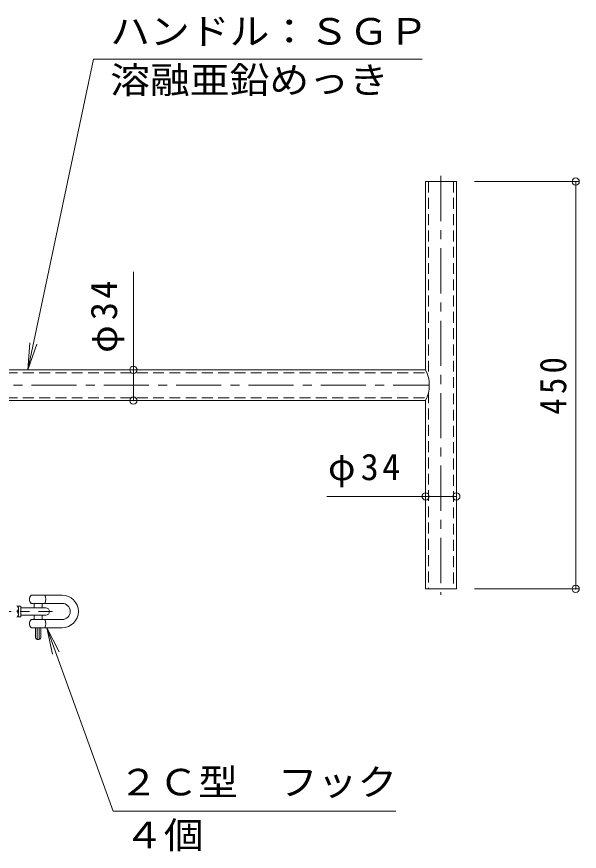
# Model space of a CAD drawing. Units: millimetres at full size, sheet at 1:10; details may follow other scales. Extents: x -1805 to 1696, y -1369 to 1367.
# Drawn here: x -147 to 475, y 154 to 1076 of the extents above; entities that cross this region are included whole.
import ezdxf
from ezdxf.enums import TextEntityAlignment as Align

# ---------------------------------------------------------------- set-up
doc = ezdxf.new("R2010")
doc.units = ezdxf.units.MM
doc.header["$LTSCALE"] = 10
doc.header["$PDMODE"] = 32
doc.header["$PDSIZE"] = 8
doc.linetypes.add('CHAIN1', pattern=[8, 5, -1, 1, -1])
doc.linetypes.add('DASHED1', pattern=[1.8, 1.2, -0.6])
for name, color, linetype, lineweight in [('C-0', 4, 'Continuous', 9), ('C-3', 6, 'Continuous', 9), ('C-5', 7, 'Continuous', 9), ('C-6', 6, 'Continuous', 9), ('C-7', 5, 'Continuous', 5), ('C-8', 5, 'Continuous', 9), ('C-F', 7, 'Continuous', 9)]:
    doc.layers.add(name, color=color, linetype=linetype, lineweight=lineweight)
doc.styles.add('ＭＳ ゴシック', font='')
doc.styles.get('ＭＳ ゴシック').set_extended_font_data('MS Gothic')

msp = doc.modelspace()

# ---------------------------------------------------------------- linework, layer by layer
at = {"layer": 'C-0', "linetype": 'DASHED1'}
for p, q in [((-176.11, 682.65), (306.69, 682.65)), ((-176.11, 655.05), (306.69, 655.05))]:
    msp.add_line(p, q, dxfattribs=at)
at = {"layer": 'C-0'}
for p, q in [((-171.5, 685.85), (305.27, 685.85)), ((-171.5, 651.85), (305.27, 651.85))]:
    msp.add_line(p, q, dxfattribs=at)
at = {"layer": 'C-0', "linetype": 'CHAIN1'}
msp.add_line((-1170.72, 668.85), (309.29, 668.85), dxfattribs=at)
at = {"layer": 'C-0'}
msp.add_arc((271.27, 668.85), 38.01, 333.43445, 26.56555, dxfattribs=at)
at = {"layer": 'C-3', "linetype": 'CHAIN1'}
msp.add_line((-283.05, 418.85), (-107.35, 418.85), dxfattribs=at)
at = {"layer": 'C-5'}
for p, q in [((-18, 685.85), (-18, 794)), ((305.27, 545.99), (196.03, 545.99))]:
    msp.add_line(p, q, dxfattribs=at)
at = {"layer": 'C-6', "linetype": 'CHAIN1'}
msp.add_line((322.27, 900.19), (322.27, 437.11), dxfattribs=at)
at = {"layer": 'C-6'}
for p, q in [((305.27, 893.85), (305.27, 685.85)), ((305.27, 651.85), (305.27, 443.85)), ((305.27, 443.85), (339.27, 443.85))]:
    msp.add_line(p, q, dxfattribs=at)
at = {"layer": 'C-6', "linetype": 'DASHED1'}
for p, q in [((308.47, 893.85), (308.47, 676.67)), ((336.07, 893.85), (336.07, 443.85)), ((308.47, 661.03), (308.47, 443.85))]:
    msp.add_line(p, q, dxfattribs=at)
at = {"layer": 'C-6'}
msp.add_lwpolyline([(305.27, 893.85), (339.27, 893.85), (339.27, 443.85)], dxfattribs=at)
at = {"layer": 'C-7', "color": 4, "lineweight": 9}
for p, q in [((-146.48, 424.85), (-142.36, 424.85)), ((-142.36, 412.85), (-142.36, 424.85)), ((-145.06, 415.67), (-145.06, 422.02)), ((-114.86, 422.85), (-142.36, 422.85)), ((-146.48, 412.85), (-142.36, 412.85)), ((-114.86, 414.85), (-142.36, 414.85))]:
    msp.add_line(p, q, dxfattribs=at)
for centre, radius, start, end in [((-148.58, 422.02), 3.52, 295.5846, 64.4154), ((-148.58, 415.67), 3.52, 295.5846, 64.4154), ((-114.86, 418.85), 4, 270, 90)]:
    msp.add_arc(centre, radius, start, end, dxfattribs=at)
at = {"layer": 'C-8', "color": 3}
for p, q in [((-96.86, 436.85), (-130.86, 436.85)), ((-96.86, 427.85), (-130.86, 427.85)), ((-127.86, 427.85), (-127.86, 422.85)), ((-118.86, 427.85), (-118.86, 422.85)), ((-96.86, 409.85), (-130.86, 409.85)), ((-127.86, 414.85), (-127.86, 409.85)), ((-118.86, 414.85), (-118.86, 409.85)), ((-96.86, 400.85), (-130.86, 400.85)), ((-126.36, 400.85), (-126.36, 389.85)), ((-124.36, 400.85), (-124.36, 388.01)), ((-122.36, 400.85), (-122.36, 388.01)), ((-120.36, 400.85), (-120.36, 389.85))]:
    msp.add_line(p, q, dxfattribs=at)
for centre, radius, start, end in [((-126.8, 432.35), 6.06, 132.07502, 227.92498), ((-127.11, 432.35), 12.12, 338.1991, 21.8009), ((-96.86, 418.85), 18, 270, 90), ((-96.86, 418.85), 9, 270, 90), ((-126.8, 405.35), 6.06, 132.07502, 227.92498), ((-127.11, 405.35), 12.12, 338.1991, 21.8009), ((-123.36, 391.1), 3.25, 202.61986, 337.38014)]:
    msp.add_arc(centre, radius, start, end, dxfattribs=at)
at = {"layer": 'C-F'}
for p, q in [((-61.91, 1029.03), (301.39, 1029.03)), ((474.28, 893.85), (359.27, 893.85)), ((471.28, 443.85), (471.28, 893.85)), ((-134.7, 685.85), (-124.7, 714.13)), ((-18, 651.85), (-18, 685.85)), ((339.27, 545.99), (305.27, 545.99)), ((474.28, 443.85), (359.27, 443.85)), ((-113.86, 400.85), (-107.38, 371.55)), ((-40.31, 198.39), (272.47, 198.39))]:
    msp.add_line(p, q, dxfattribs=at)
for points in [[(-61.91, 1029.03), (-134.7, 685.85), (-132.36, 715.76)], [(-40.31, 198.39), (-113.86, 400.85), (-100.02, 374.23)]]:
    msp.add_lwpolyline(points, dxfattribs=at)
for p in [(471.28, 893.85), (-18, 685.85), (-18, 651.85), (305.27, 545.99), (339.27, 545.99), (471.28, 443.85)]:
    msp.add_point(p, dxfattribs=at)

# ---------------------------------------------------------------- texts
at = {"layer": 'C-F', "color": 2, "style": 'ＭＳ ゴシック', "width": 1.1}
for s, p in [('ハンドル：ＳＧＰ', (-43.59, 1036.48)), ('溶融亜鉛めっき', (-43.59, 982.68)), ('２Ｃ型\u3000フック', (-34.26, 206.82)), ('４個', (-28.21, 148.3))]:
    msp.add_text(s, height=29.33, dxfattribs=at).set_placement(p, align=Align.BOTTOM_LEFT)
at = {"layer": 'C-F', "color": 2, "char_height": 29.33, "attachment_point": 7, "rotation": 90, "style": 'ＭＳ ゴシック'}
for s, insert in [('\\T1.19;φ34', (-28, 704.7)), ('\\T1.27;\\W0.9;450', (461.28, 636.35))]:
    msp.add_mtext(s, dxfattribs=dict(at, insert=insert))
at = {"layer": 'C-F', "color": 2, "insert": (197.37, 555.99), "char_height": 29.33, "attachment_point": 7, "style": 'ＭＳ ゴシック'}
msp.add_mtext('\\T1.19;φ34', dxfattribs=at)

doc.saveas('drawing.dxf')
